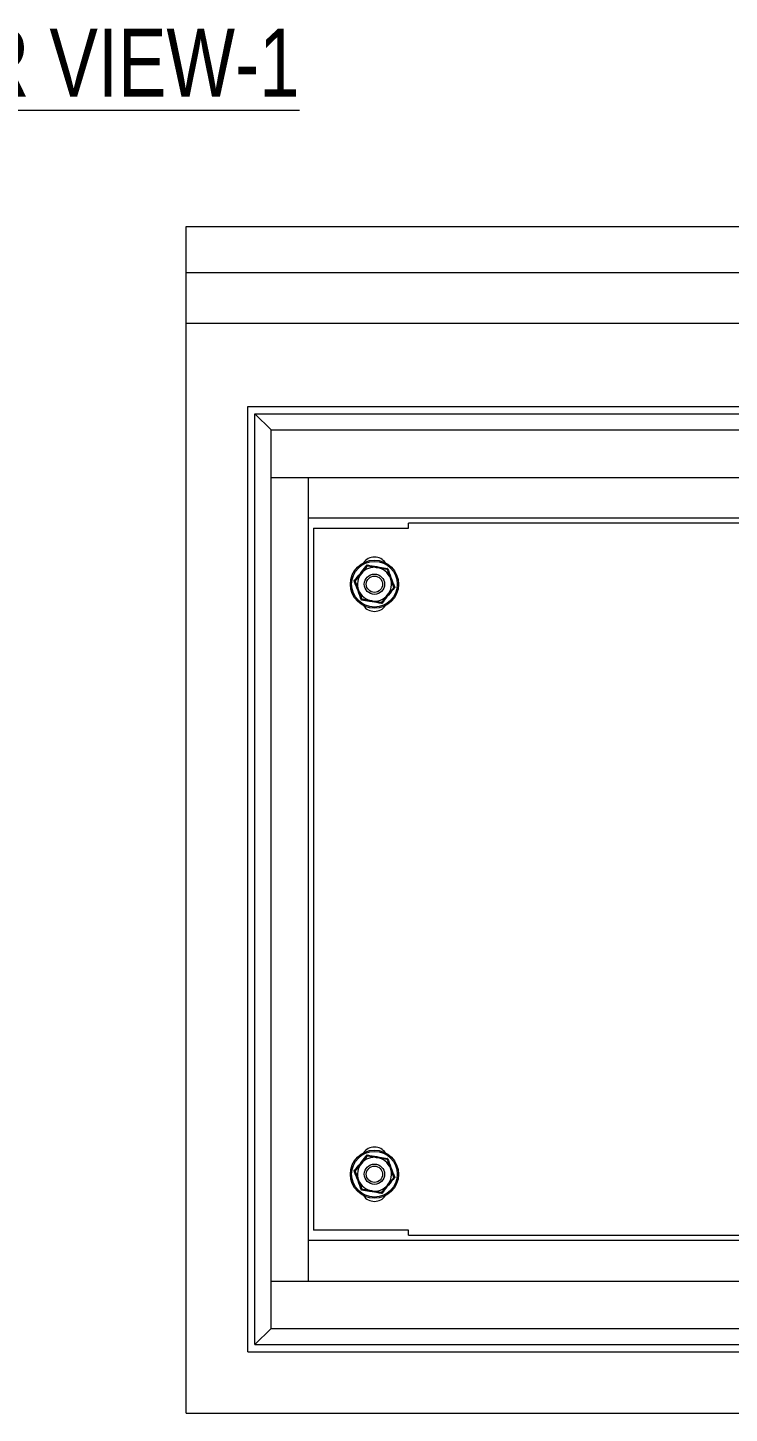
# Model space of a CAD drawing. Header units: millimetres. Extents: x 2362 to 5601, y 1237 to 3538.
# Drawn here: x 4349 to 4659, y 1681 to 2294 of the extents above; entities that cross this region are included whole.
import ezdxf

# ---------------------------------------------------------------- set-up
doc = ezdxf.new("R2010")
doc.units = ezdxf.units.MM
doc.layers.add('FRAME070', color=5, linetype='Continuous')
doc.styles.add('TAMCO', font='cordia.shx', dxfattribs={"width": 0.8, "height": 25})

msp = doc.modelspace()

# ---------------------------------------------------------------- linework, layer by layer
at = {"color": 7, "linetype": 'Continuous', "lineweight": 9}
for p, q in [((4419.24, 2205.59), (4839.24, 2205.59)), ((4419.24, 1680.59), (4419.24, 2205.59)), ((4419.24, 2185.31), (4839.24, 2185.31)), ((4419.24, 2162.81), (4839.24, 2162.81)), ((4446.43, 1707.78), (4446.43, 2125.9)), ((4446.43, 2125.9), (4812.05, 2125.9)), ((4456.74, 2115.59), (4449.61, 2122.72)), ((4449.61, 2122.72), (4808.87, 2122.72)), ((4449.61, 1710.96), (4449.61, 2122.72)), ((4456.74, 2115.59), (4801.74, 2115.59)), ((4456.74, 1718.09), (4456.74, 2115.59)), ((4456.74, 2094.59), (4801.74, 2094.59)), ((4473.24, 2094.59), (4473.24, 1739.09)), ((4473.24, 2094.59), (4473.24, 2076.59)), ((4785.24, 2076.59), (4473.24, 2076.59)), ((4475.49, 2072.09), (4517.49, 2072.09)), ((4475.49, 2072.09), (4475.49, 1761.59)), ((4740.99, 2074.34), (4517.49, 2074.34)), ((4517.49, 2072.09), (4517.49, 2074.34)), ((4517.49, 1761.59), (4475.49, 1761.59)), ((4517.49, 1759.34), (4517.49, 1761.59)), ((4517.49, 1759.34), (4740.99, 1759.34)), ((4785.24, 1757.09), (4473.24, 1757.09)), ((4456.74, 1739.09), (4801.74, 1739.09)), ((4449.61, 1710.96), (4456.74, 1718.09)), ((4456.74, 1718.09), (4801.74, 1718.09)), ((4449.61, 1710.96), (4808.87, 1710.96)), ((4446.43, 1707.78), (4812.05, 1707.78)), ((4419.24, 1680.59), (4839.24, 1680.59))]:
    msp.add_line(p, q, dxfattribs=at)
for centre, radius in [((4502.49, 2047.34), 10.65), ((4502.49, 2047.34), 10.09), ((4502.49, 2047.34), 4.5), ((4502.49, 2047.34), 3.61), ((4502.49, 1786.34), 10.65), ((4502.49, 1786.34), 10.09), ((4502.49, 1786.34), 4.5), ((4502.49, 1786.34), 3.61)]:
    msp.add_circle(centre, radius, dxfattribs=at)
for centre, radius, start, end in [((4502.49, 2047.34), 7.5, 80.55881, 140.55881), ((4502.49, 2053.39), 5.95, 35.11924, 144.88076), ((4502.49, 2047.34), 7.5, 20.55881, 80.55881), ((4502.49, 2047.34), 7.5, 140.55881, 200.55881), ((4502.49, 2047.34), 7.5, 320.55881, 20.55881), ((4502.49, 2047.34), 7.5, 200.55881, 260.55881), ((4502.49, 2047.34), 7.5, 260.55881, 320.55881), ((4502.49, 2041.29), 5.95, 215.11924, 324.88076), ((4502.49, 1792.39), 5.95, 35.11924, 144.88076), ((4502.49, 1786.34), 7.5, 140.55881, 200.55881), ((4502.49, 1786.34), 7.5, 80.55881, 140.55881), ((4502.49, 1786.34), 7.5, 20.55881, 80.55881), ((4502.49, 1786.34), 7.5, 200.55881, 260.55881), ((4502.49, 1786.34), 7.5, 320.55881, 20.55881), ((4502.49, 1786.34), 7.5, 260.55881, 320.55881), ((4502.49, 1780.29), 5.95, 215.11924, 324.88076)]:
    msp.add_arc(centre, radius, start, end, dxfattribs=at)
for points, knots in [([(4493.51, 2048.83), (4493.74, 2049.1), (4494.88, 2050.47), (4496.84, 2052.83), (4498.52, 2054.9), (4499.29, 2055.86)], [0, 0, 0, 0, 0.118084, 0.592258, 1, 1, 1, 1]), ([(4496.7, 2052.1), (4497.45, 2053.02), (4498.39, 2054.16), (4499.27, 2055.23), (4499.45, 2055.45)], [0, 0, 0, 0, 0.801464, 1, 1, 1, 1]), ([(4499.45, 2055.45), (4499.44, 2055.45), (4499.44, 2055.46), (4499.41, 2055.55), (4499.36, 2055.68), (4499.31, 2055.8), (4499.29, 2055.86), (4499.29, 2055.86)], [0, 0, 0, 0, 0.236185, 0.4714, 0.732455, 0.992088, 1, 1, 1, 1]), ([(4499.29, 2055.86), (4499.64, 2055.8), (4501.39, 2055.49), (4504.42, 2054.97), (4507.05, 2054.56), (4508.27, 2054.36)], [0, 0, 0, 0, 0.118084, 0.592258, 1, 1, 1, 1]), ([(4499.45, 2055.45), (4500.7, 2055.24), (4502.11, 2055), (4503.57, 2054.76), (4503.72, 2054.74)], [0, 0, 0, 0, 0.896037, 1, 1, 1, 1]), ([(4503.72, 2054.74), (4504.89, 2054.54), (4506.35, 2054.3), (4507.72, 2054.07), (4507.99, 2054.03)], [0, 0, 0, 0, 0.801461, 1, 1, 1, 1]), ([(4508.27, 2054.36), (4508.27, 2054.36), (4508.23, 2054.31), (4508.15, 2054.22), (4508.06, 2054.12), (4508, 2054.04), (4507.99, 2054.03), (4507.99, 2054.03)], [0, 0, 0, 0, 0.007913, 0.267532, 0.528606, 0.763815, 1, 1, 1, 1]), ([(4507.99, 2054.03), (4508.12, 2053.68), (4508.6, 2052.38), (4509.13, 2050.99), (4509.51, 2049.97)], [0, 0, 0, 0, 0.263254, 1, 1, 1, 1]), ([(4508.27, 2054.36), (4508.39, 2054.03), (4509, 2052.36), (4510.06, 2049.48), (4511.02, 2046.99), (4511.46, 2045.85)], [0, 0, 0, 0, 0.118084, 0.592258, 1, 1, 1, 1]), ([(4496.71, 2040.31), (4496.59, 2040.64), (4495.98, 2042.31), (4494.91, 2045.19), (4493.95, 2047.68), (4493.51, 2048.83)], [0, 0, 0, 0, 0.118083, 0.592258, 1, 1, 1, 1]), ([(4493.94, 2048.76), (4493.94, 2048.76), (4493.93, 2048.76), (4493.83, 2048.78), (4493.69, 2048.8), (4493.58, 2048.82), (4493.51, 2048.83), (4493.51, 2048.83)], [0, 0, 0, 0, 0.236183, 0.471394, 0.732458, 0.992079, 1, 1, 1, 1]), ([(4493.94, 2048.76), (4494.75, 2049.74), (4495.66, 2050.84), (4496.6, 2051.98), (4496.7, 2052.1)], [0, 0, 0, 0, 0.896035, 1, 1, 1, 1]), ([(4493.94, 2048.76), (4494.07, 2048.42), (4494.56, 2047.12), (4495.08, 2045.73), (4495.46, 2044.7)], [0, 0, 0, 0, 0.263253, 1, 1, 1, 1]), ([(4509.51, 2049.97), (4509.59, 2049.77), (4510.09, 2048.43), (4510.6, 2047.06), (4511.01, 2045.96), (4511.03, 2045.92)], [0, 0, 0, 0, 0.148486, 0.965571, 1, 1, 1, 1]), ([(4495.46, 2044.7), (4495.54, 2044.5), (4496.04, 2043.16), (4496.56, 2041.79), (4496.97, 2040.69), (4496.99, 2040.65)], [0, 0, 0, 0, 0.148486, 0.965571, 1, 1, 1, 1]), ([(4508.28, 2042.57), (4507.52, 2041.66), (4506.58, 2040.51), (4505.7, 2039.44), (4505.53, 2039.23)], [0, 0, 0, 0, 0.801462, 1, 1, 1, 1]), ([(4511.46, 2045.85), (4511.24, 2045.57), (4510.09, 2044.21), (4508.13, 2041.85), (4506.46, 2039.78), (4505.68, 2038.82)], [0, 0, 0, 0, 0.118083, 0.592258, 1, 1, 1, 1]), ([(4511.03, 2045.92), (4510.22, 2044.93), (4509.32, 2043.83), (4508.38, 2042.69), (4508.28, 2042.57)], [0, 0, 0, 0, 0.896037, 1, 1, 1, 1]), ([(4511.46, 2045.85), (4511.46, 2045.85), (4511.4, 2045.86), (4511.28, 2045.88), (4511.14, 2045.9), (4511.05, 2045.91), (4511.04, 2045.92), (4511.03, 2045.92)], [0, 0, 0, 0, 0.007908, 0.26753, 0.528606, 0.763819, 1, 1, 1, 1]), ([(4496.99, 2040.65), (4496.98, 2040.64), (4496.97, 2040.63), (4496.91, 2040.56), (4496.82, 2040.45), (4496.75, 2040.36), (4496.71, 2040.31), (4496.71, 2040.31)], [0, 0, 0, 0, 0.236185, 0.471406, 0.732474, 0.992087, 1, 1, 1, 1]), ([(4505.68, 2038.82), (4505.33, 2038.88), (4503.58, 2039.19), (4500.55, 2039.7), (4497.92, 2040.12), (4496.71, 2040.31)], [0, 0, 0, 0, 0.118084, 0.592259, 1, 1, 1, 1]), ([(4501.26, 2039.94), (4500.08, 2040.13), (4498.62, 2040.38), (4497.26, 2040.6), (4496.99, 2040.65)], [0, 0, 0, 0, 0.801465, 1, 1, 1, 1]), ([(4505.53, 2039.23), (4504.27, 2039.44), (4502.87, 2039.67), (4501.41, 2039.91), (4501.26, 2039.94)], [0, 0, 0, 0, 0.896039, 1, 1, 1, 1]), ([(4505.68, 2038.82), (4505.68, 2038.82), (4505.66, 2038.88), (4505.62, 2038.99), (4505.57, 2039.12), (4505.54, 2039.21), (4505.53, 2039.22), (4505.53, 2039.23)], [0, 0, 0, 0, 0.007907, 0.267536, 0.528601, 0.763815, 1, 1, 1, 1]), ([(4493.51, 1787.83), (4493.74, 1788.1), (4494.88, 1789.47), (4496.84, 1791.83), (4498.52, 1793.9), (4499.29, 1794.86)], [0, 0, 0, 0, 0.118084, 0.592259, 1, 1, 1, 1]), ([(4493.94, 1787.76), (4494.75, 1788.74), (4495.66, 1789.84), (4496.6, 1790.98), (4496.7, 1791.1)], [0, 0, 0, 0, 0.896037, 1, 1, 1, 1]), ([(4496.7, 1791.1), (4497.45, 1792.02), (4498.39, 1793.16), (4499.27, 1794.23), (4499.45, 1794.45)], [0, 0, 0, 0, 0.801462, 1, 1, 1, 1]), ([(4499.45, 1794.45), (4499.44, 1794.45), (4499.44, 1794.46), (4499.41, 1794.55), (4499.36, 1794.68), (4499.31, 1794.8), (4499.29, 1794.86), (4499.29, 1794.86)], [0, 0, 0, 0, 0.236183, 0.471395, 0.732461, 0.992082, 1, 1, 1, 1]), ([(4499.29, 1794.86), (4499.64, 1794.8), (4501.39, 1794.49), (4504.42, 1793.97), (4507.05, 1793.56), (4508.27, 1793.36)], [0, 0, 0, 0, 0.118083, 0.592258, 1, 1, 1, 1]), ([(4499.45, 1794.45), (4500.7, 1794.24), (4502.11, 1794), (4503.57, 1793.76), (4503.72, 1793.74)], [0, 0, 0, 0, 0.896037, 1, 1, 1, 1]), ([(4503.72, 1793.74), (4504.89, 1793.54), (4506.35, 1793.3), (4507.72, 1793.07), (4507.99, 1793.03)], [0, 0, 0, 0, 0.801462, 1, 1, 1, 1]), ([(4508.27, 1793.36), (4508.27, 1793.36), (4508.23, 1793.31), (4508.15, 1793.22), (4508.06, 1793.12), (4508, 1793.04), (4507.99, 1793.03), (4507.99, 1793.03)], [0, 0, 0, 0, 0.007913, 0.267538, 0.528604, 0.763816, 1, 1, 1, 1]), ([(4507.99, 1793.03), (4508.12, 1792.68), (4508.6, 1791.38), (4509.13, 1789.99), (4509.51, 1788.97)], [0, 0, 0, 0, 0.263254, 1, 1, 1, 1]), ([(4508.27, 1793.36), (4508.39, 1793.03), (4509, 1791.36), (4510.06, 1788.48), (4511.02, 1785.99), (4511.46, 1784.85)], [0, 0, 0, 0, 0.118083, 0.592258, 1, 1, 1, 1]), ([(4496.71, 1779.31), (4496.59, 1779.64), (4495.98, 1781.31), (4494.91, 1784.19), (4493.95, 1786.68), (4493.51, 1787.83)], [0, 0, 0, 0, 0.118084, 0.592259, 1, 1, 1, 1]), ([(4493.94, 1787.76), (4493.94, 1787.76), (4493.93, 1787.76), (4493.83, 1787.78), (4493.69, 1787.8), (4493.58, 1787.82), (4493.51, 1787.83), (4493.51, 1787.83)], [0, 0, 0, 0, 0.236183, 0.471395, 0.732458, 0.99208, 1, 1, 1, 1]), ([(4493.94, 1787.76), (4494.07, 1787.42), (4494.56, 1786.12), (4495.08, 1784.73), (4495.46, 1783.7)], [0, 0, 0, 0, 0.263254, 1, 1, 1, 1]), ([(4495.46, 1783.7), (4495.54, 1783.5), (4496.04, 1782.16), (4496.56, 1780.79), (4496.97, 1779.69), (4496.99, 1779.65)], [0, 0, 0, 0, 0.148485, 0.965571, 1, 1, 1, 1]), ([(4511.46, 1784.85), (4511.24, 1784.57), (4510.09, 1783.21), (4508.13, 1780.85), (4506.46, 1778.78), (4505.68, 1777.82)], [0, 0, 0, 0, 0.118083, 0.592258, 1, 1, 1, 1]), ([(4511.03, 1784.92), (4510.22, 1783.93), (4509.32, 1782.83), (4508.38, 1781.69), (4508.28, 1781.57)], [0, 0, 0, 0, 0.896036, 1, 1, 1, 1]), ([(4509.51, 1788.97), (4509.59, 1788.77), (4510.09, 1787.43), (4510.6, 1786.06), (4511.01, 1784.96), (4511.03, 1784.92)], [0, 0, 0, 0, 0.148485, 0.965571, 1, 1, 1, 1]), ([(4511.46, 1784.85), (4511.46, 1784.85), (4511.4, 1784.86), (4511.28, 1784.88), (4511.14, 1784.9), (4511.05, 1784.91), (4511.04, 1784.92), (4511.03, 1784.92)], [0, 0, 0, 0, 0.007907, 0.267529, 0.528605, 0.763818, 1, 1, 1, 1]), ([(4496.99, 1779.65), (4496.98, 1779.64), (4496.97, 1779.63), (4496.91, 1779.56), (4496.82, 1779.45), (4496.75, 1779.36), (4496.71, 1779.31), (4496.71, 1779.31)], [0, 0, 0, 0, 0.236185, 0.471399, 0.73247, 0.992087, 1, 1, 1, 1]), ([(4505.68, 1777.82), (4505.33, 1777.88), (4503.58, 1778.19), (4500.55, 1778.7), (4497.92, 1779.12), (4496.71, 1779.31)], [0, 0, 0, 0, 0.118084, 0.592259, 1, 1, 1, 1]), ([(4501.26, 1778.94), (4500.08, 1779.13), (4498.62, 1779.38), (4497.26, 1779.6), (4496.99, 1779.65)], [0, 0, 0, 0, 0.801464, 1, 1, 1, 1]), ([(4505.53, 1778.23), (4504.27, 1778.44), (4502.87, 1778.67), (4501.41, 1778.91), (4501.26, 1778.94)], [0, 0, 0, 0, 0.896039, 1, 1, 1, 1]), ([(4508.28, 1781.57), (4507.52, 1780.66), (4506.58, 1779.51), (4505.7, 1778.44), (4505.53, 1778.23)], [0, 0, 0, 0, 0.801462, 1, 1, 1, 1]), ([(4505.68, 1777.82), (4505.68, 1777.82), (4505.66, 1777.88), (4505.62, 1777.99), (4505.57, 1778.12), (4505.54, 1778.21), (4505.53, 1778.22), (4505.53, 1778.23)], [0, 0, 0, 0, 0.007914, 0.267535, 0.528599, 0.763816, 1, 1, 1, 1])]:
    msp.add_open_spline(points, degree=3, knots=knots, dxfattribs=at)

# ---------------------------------------------------------------- texts
at = {"layer": 'FRAME070', "color": 0, "lineweight": 9, "insert": (4130.57, 2293.08), "char_height": 30, "attachment_point": 1, "style": 'TAMCO'}
msp.add_mtext('{\\LFRONT INNER VIEW-1}', dxfattribs=at)

doc.saveas('drawing.dxf')
